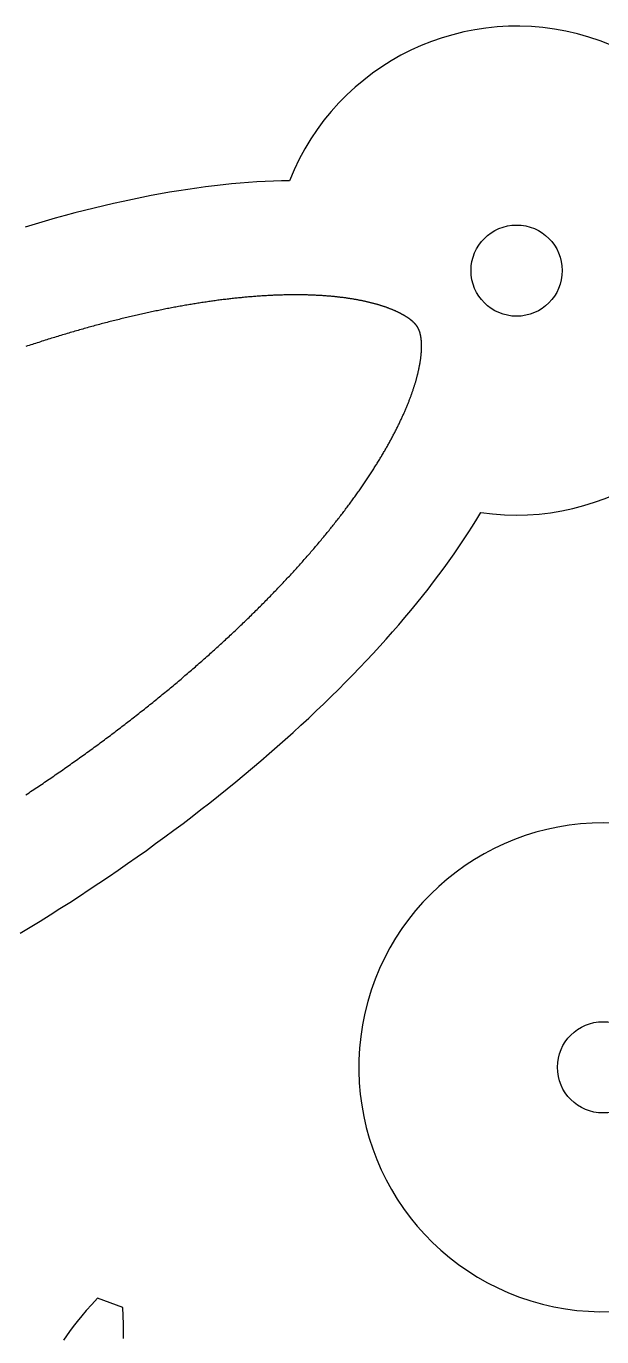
# Model space of a CAD drawing. Extents: x 0 to 210, y 0 to 154.
# Drawn here: x 69.6 to 104.9, y 73.4 to 153.9 of the extents above; entities that cross this region are included whole.
import ezdxf

# ---------------------------------------------------------------- set-up
doc = ezdxf.new("R2010")
doc.units = 0
doc.layers.get('0').update_dxf_attribs({"linetype": 'CONTINUOUS'})

msp = doc.modelspace()

# ---------------------------------------------------------------- linework, layer by layer
msp.add_lwpolyline([(75.527, 73.34), (75.531, 73.784), (75.536, 74.227), (75.517, 74.73), (75.499, 75.232), (74.716, 75.52), (73.932, 75.807), (73.593, 75.435), (73.255, 75.064), (72.971, 74.723), (72.687, 74.382), (72.455, 74.075), (72.223, 73.769), (72.039, 73.501), (71.854, 73.233)])
for points in [[(85.722, 144.391, 0), (85.233, 144.383, 0), (84.738, 144.368, 0), (84.237, 144.347, 0), (83.731, 144.319, 0), (83.218, 144.284, 0), (82.7, 144.244, 0), (82.177, 144.196, 0), (81.648, 144.143, 0), (81.114, 144.083, 0), (80.575, 144.016, 0), (80.03, 143.943, 0), (79.481, 143.863, 0), (78.927, 143.778, 0), (78.368, 143.685, 0), (77.805, 143.587, 0), (77.237, 143.482, 0), (76.665, 143.371, 0), (76.088, 143.253, 0), (75.508, 143.13, 0), (74.924, 143, 0), (74.335, 142.864, 0), (73.743, 142.721, 0), (73.148, 142.573, 0), (72.549, 142.418, 0), (71.947, 142.258, 0), (71.342, 142.091, 0), (70.733, 141.918, 0), (70.122, 141.74, 0), (69.508, 141.555, 0)], [(69.549, 106.711, 0), (69.645, 106.774, 0), (69.741, 106.837, 0), (69.836, 106.901, 0), (69.931, 106.964, 0), (70.027, 107.028, 0), (70.122, 107.091, 0), (70.217, 107.155, 0), (70.312, 107.219, 0), (70.406, 107.283, 0), (70.501, 107.347, 0), (70.596, 107.411, 0), (70.69, 107.475, 0), (70.785, 107.539, 0), (70.879, 107.603, 0), (70.973, 107.667, 0), (71.067, 107.732, 0), (71.161, 107.796, 0), (71.255, 107.861, 0), (71.348, 107.925, 0), (71.442, 107.99, 0), (71.535, 108.055, 0), (71.629, 108.119, 0), (71.722, 108.184, 0), (71.815, 108.249, 0), (71.908, 108.314, 0), (72.001, 108.379, 0), (72.094, 108.444, 0), (72.186, 108.509, 0), (72.279, 108.575, 0), (72.371, 108.64, 0), (72.464, 108.705, 0), (72.556, 108.771, 0), (72.648, 108.836, 0), (72.74, 108.902, 0), (72.832, 108.967, 0), (72.923, 109.033, 0), (73.015, 109.099, 0), (73.106, 109.164, 0), (73.197, 109.23, 0), (73.289, 109.296, 0), (73.38, 109.362, 0), (73.471, 109.428, 0), (73.561, 109.494, 0), (73.652, 109.56, 0), (73.742, 109.626, 0), (73.833, 109.693, 0), (73.923, 109.759, 0), (74.013, 109.825, 0), (74.103, 109.892, 0), (74.193, 109.958, 0), (74.282, 110.025, 0), (74.372, 110.091, 0), (74.461, 110.158, 0), (74.551, 110.224, 0), (74.64, 110.291, 0), (74.729, 110.358, 0), (74.818, 110.425, 0), (74.906, 110.492, 0), (74.995, 110.558, 0), (75.083, 110.625, 0), (75.172, 110.692, 0), (75.26, 110.759, 0), (75.348, 110.827, 0), (75.436, 110.894, 0), (75.523, 110.961, 0), (75.611, 111.028, 0), (75.698, 111.095, 0), (75.786, 111.163, 0), (75.873, 111.23, 0), (75.96, 111.297, 0), (76.047, 111.365, 0), (76.133, 111.432, 0), (76.22, 111.5, 0), (76.306, 111.567, 0), (76.392, 111.635, 0), (76.478, 111.703, 0), (76.564, 111.77, 0), (76.65, 111.838, 0), (76.736, 111.906, 0), (76.821, 111.974, 0), (76.906, 112.041, 0), (76.992, 112.109, 0), (77.077, 112.177, 0), (77.162, 112.245, 0), (77.246, 112.313, 0), (77.331, 112.381, 0), (77.415, 112.449, 0), (77.499, 112.517, 0), (77.583, 112.585, 0), (77.667, 112.653, 0), (77.751, 112.721, 0), (77.835, 112.79, 0), (77.918, 112.858, 0), (78.001, 112.926, 0), (78.084, 112.994, 0), (78.167, 113.062, 0), (78.25, 113.131, 0), (78.333, 113.199, 0), (78.415, 113.267, 0), (78.497, 113.336, 0), (78.579, 113.404, 0), (78.661, 113.473, 0), (78.743, 113.541, 0), (78.825, 113.61, 0), (78.906, 113.678, 0), (78.987, 113.747, 0), (79.068, 113.815, 0), (79.149, 113.884, 0), (79.23, 113.952, 0), (79.311, 114.021, 0), (79.391, 114.09, 0), (79.471, 114.158, 0), (79.551, 114.227, 0), (79.631, 114.296, 0), (79.711, 114.364, 0), (79.79, 114.433, 0), (79.87, 114.502, 0), (79.949, 114.57, 0), (80.028, 114.639, 0), (80.106, 114.708, 0), (80.185, 114.777, 0), (80.264, 114.845, 0), (80.342, 114.914, 0), (80.42, 114.983, 0), (80.498, 115.052, 0), (80.576, 115.121, 0), (80.653, 115.189, 0), (80.731, 115.258, 0), (80.808, 115.327, 0), (80.885, 115.396, 0), (80.961, 115.465, 0), (81.038, 115.534, 0), (81.115, 115.603, 0), (81.191, 115.671, 0), (81.267, 115.74, 0), (81.343, 115.809, 0), (81.418, 115.878, 0), (81.494, 115.947, 0), (81.569, 116.016, 0), (81.644, 116.085, 0), (81.719, 116.154, 0), (81.794, 116.223, 0), (81.868, 116.292, 0), (81.943, 116.36, 0), (82.017, 116.429, 0), (82.091, 116.498, 0), (82.165, 116.567, 0), (82.238, 116.636, 0), (82.311, 116.705, 0), (82.385, 116.774, 0), (82.458, 116.843, 0), (82.53, 116.912, 0), (82.603, 116.98, 0), (82.675, 117.049, 0), (82.748, 117.118, 0), (82.82, 117.187, 0), (82.891, 117.256, 0), (82.963, 117.325, 0), (83.034, 117.393, 0), (83.105, 117.462, 0), (83.176, 117.531, 0), (83.247, 117.6, 0), (83.318, 117.669, 0), (83.388, 117.737, 0), (83.458, 117.806, 0), (83.528, 117.875, 0), (83.598, 117.944, 0), (83.667, 118.012, 0), (83.737, 118.081, 0), (83.806, 118.15, 0), (83.875, 118.218, 0), (83.943, 118.287, 0), (84.012, 118.356, 0), (84.08, 118.424, 0), (84.148, 118.493, 0), (84.216, 118.561, 0), (84.284, 118.63, 0), (84.351, 118.698, 0), (84.418, 118.767, 0), (84.486, 118.835, 0), (84.552, 118.904, 0), (84.619, 118.972, 0), (84.685, 119.04, 0), (84.751, 119.109, 0), (84.817, 119.177, 0), (84.883, 119.245, 0), (84.949, 119.314, 0), (85.014, 119.382, 0), (85.079, 119.45, 0), (85.144, 119.518, 0), (85.209, 119.586, 0), (85.273, 119.655, 0), (85.337, 119.723, 0), (85.401, 119.791, 0), (85.465, 119.859, 0), (85.529, 119.927, 0), (85.592, 119.995, 0), (85.655, 120.062, 0), (85.718, 120.13, 0), (85.781, 120.198, 0), (85.843, 120.266, 0), (85.905, 120.334, 0), (85.967, 120.401, 0), (86.029, 120.469, 0), (86.091, 120.537, 0), (86.152, 120.604, 0), (86.213, 120.672, 0), (86.274, 120.739, 0), (86.335, 120.807, 0), (86.395, 120.874, 0), (86.456, 120.941, 0), (86.516, 121.009, 0), (86.575, 121.076, 0), (86.635, 121.143, 0), (86.694, 121.21, 0), (86.753, 121.277, 0), (86.812, 121.344, 0), (86.871, 121.411, 0), (86.929, 121.478, 0), (86.987, 121.545, 0), (87.045, 121.612, 0), (87.103, 121.679, 0), (87.16, 121.745, 0), (87.218, 121.812, 0), (87.275, 121.879, 0), (87.331, 121.945, 0), (87.388, 122.012, 0), (87.444, 122.078, 0), (87.5, 122.144, 0), (87.556, 122.211, 0), (87.612, 122.277, 0), (87.667, 122.343, 0), (87.722, 122.409, 0), (87.777, 122.475, 0), (87.832, 122.541, 0), (87.886, 122.607, 0), (87.941, 122.673, 0), (87.995, 122.739, 0), (88.048, 122.804, 0), (88.102, 122.87, 0), (88.155, 122.936, 0), (88.208, 123.001, 0), (88.261, 123.067, 0), (88.313, 123.132, 0), (88.365, 123.197, 0), (88.418, 123.262, 0), (88.469, 123.328, 0), (88.521, 123.393, 0), (88.572, 123.458, 0), (88.623, 123.523, 0), (88.674, 123.587, 0), (88.725, 123.652, 0), (88.775, 123.717, 0), (88.825, 123.781, 0), (88.875, 123.846, 0), (88.924, 123.91, 0), (88.974, 123.975, 0), (89.023, 124.039, 0), (89.072, 124.103, 0), (89.12, 124.167, 0), (89.169, 124.231, 0), (89.217, 124.295, 0), (89.264, 124.359, 0), (89.312, 124.423, 0), (89.359, 124.487, 0), (89.406, 124.55, 0), (89.453, 124.614, 0), (89.5, 124.677, 0), (89.546, 124.741, 0), (89.592, 124.804, 0), (89.638, 124.867, 0), (89.684, 124.93, 0), (89.729, 124.993, 0), (89.774, 125.056, 0), (89.819, 125.119, 0), (89.864, 125.181, 0), (89.908, 125.244, 0), (89.952, 125.306, 0), (89.996, 125.369, 0), (90.04, 125.431, 0), (90.083, 125.493, 0), (90.126, 125.555, 0), (90.169, 125.617, 0), (90.211, 125.679, 0), (90.254, 125.74, 0), (90.296, 125.802, 0), (90.338, 125.864, 0), (90.379, 125.925, 0), (90.42, 125.986, 0), (90.462, 126.047, 0), (90.502, 126.109, 0), (90.543, 126.169, 0), (90.583, 126.23, 0), (90.623, 126.291, 0), (90.663, 126.352, 0), (90.702, 126.412, 0), (90.742, 126.472, 0), (90.781, 126.533, 0), (90.819, 126.593, 0), (90.858, 126.653, 0), (90.896, 126.713, 0), (90.934, 126.772, 0), (90.972, 126.832, 0), (91.009, 126.891, 0), (91.047, 126.951, 0), (91.084, 127.01, 0), (91.12, 127.069, 0), (91.157, 127.128, 0), (91.193, 127.187, 0), (91.229, 127.246, 0), (91.264, 127.304, 0), (91.3, 127.363, 0), (91.335, 127.421, 0), (91.37, 127.479, 0), (91.405, 127.537, 0), (91.439, 127.595, 0), (91.473, 127.653, 0), (91.507, 127.711, 0), (91.54, 127.768, 0), (91.574, 127.825, 0), (91.607, 127.883, 0), (91.64, 127.94, 0), (91.672, 127.996, 0), (91.705, 128.053, 0), (91.737, 128.11, 0), (91.769, 128.166, 0), (91.8, 128.223, 0), (91.831, 128.279, 0), (91.862, 128.335, 0), (91.893, 128.391, 0), (91.924, 128.446, 0), (91.954, 128.502, 0), (91.984, 128.557, 0), (92.013, 128.613, 0), (92.043, 128.668, 0), (92.072, 128.723, 0), (92.101, 128.777, 0), (92.129, 128.832, 0), (92.158, 128.886, 0), (92.186, 128.941, 0), (92.214, 128.995, 0), (92.241, 129.049, 0), (92.269, 129.103, 0), (92.296, 129.156, 0), (92.323, 129.21, 0), (92.349, 129.263, 0), (92.376, 129.316, 0), (92.401, 129.369, 0), (92.427, 129.422, 0), (92.453, 129.474, 0), (92.478, 129.527, 0), (92.503, 129.579, 0), (92.528, 129.631, 0), (92.552, 129.683, 0), (92.577, 129.734, 0), (92.601, 129.786, 0), (92.624, 129.837, 0), (92.648, 129.888, 0), (92.671, 129.939, 0), (92.694, 129.99, 0), (92.717, 130.041, 0), (92.739, 130.091, 0), (92.761, 130.141, 0), (92.784, 130.191, 0), (92.805, 130.241, 0), (92.827, 130.291, 0), (92.848, 130.34, 0), (92.869, 130.389, 0), (92.89, 130.438, 0), (92.91, 130.487, 0), (92.93, 130.536, 0), (92.95, 130.584, 0), (92.97, 130.632, 0), (92.99, 130.68, 0), (93.009, 130.728, 0), (93.028, 130.776, 0), (93.046, 130.823, 0), (93.065, 130.87, 0), (93.083, 130.917, 0), (93.101, 130.964, 0), (93.119, 131.01, 0), (93.137, 131.057, 0), (93.154, 131.103, 0), (93.171, 131.149, 0), (93.188, 131.194, 0), (93.204, 131.24, 0), (93.221, 131.285, 0), (93.237, 131.33, 0), (93.252, 131.375, 0), (93.268, 131.419, 0), (93.284, 131.464, 0), (93.299, 131.508, 0), (93.314, 131.552, 0), (93.328, 131.595, 0), (93.343, 131.639, 0), (93.357, 131.682, 0), (93.371, 131.725, 0), (93.384, 131.768, 0), (93.398, 131.81, 0), (93.411, 131.852, 0), (93.424, 131.894, 0), (93.437, 131.936, 0), (93.449, 131.978, 0), (93.462, 132.019, 0), (93.474, 132.06, 0), (93.486, 132.101, 0), (93.497, 132.142, 0), (93.508, 132.182, 0), (93.52, 132.222, 0), (93.531, 132.262, 0), (93.541, 132.301, 0), (93.552, 132.341, 0), (93.562, 132.38, 0), (93.572, 132.419, 0), (93.582, 132.457, 0), (93.592, 132.495, 0), (93.601, 132.533, 0), (93.61, 132.571, 0), (93.619, 132.609, 0), (93.628, 132.646, 0), (93.637, 132.683, 0), (93.645, 132.72, 0), (93.653, 132.756, 0), (93.661, 132.793, 0), (93.669, 132.829, 0), (93.677, 132.864, 0), (93.684, 132.9, 0), (93.691, 132.935, 0), (93.698, 132.97, 0), (93.705, 133.005, 0), (93.711, 133.039, 0), (93.718, 133.073, 0), (93.724, 133.107, 0), (93.73, 133.141, 0), (93.736, 133.174, 0), (93.742, 133.207, 0), (93.747, 133.24, 0), (93.752, 133.272, 0), (93.757, 133.305, 0), (93.763, 133.337, 0), (93.767, 133.368, 0), (93.772, 133.4, 0), (93.776, 133.431, 0), (93.781, 133.462, 0), (93.785, 133.492, 0), (93.788, 133.523, 0), (93.792, 133.553, 0), (93.796, 133.583, 0), (93.799, 133.612, 0), (93.802, 133.641, 0), (93.805, 133.67, 0), (93.808, 133.699, 0), (93.811, 133.727, 0), (93.814, 133.755, 0), (93.816, 133.783, 0), (93.819, 133.81, 0), (93.821, 133.838, 0), (93.823, 133.864, 0), (93.825, 133.891, 0), (93.826, 133.917, 0), (93.828, 133.943, 0), (93.829, 133.969, 0), (93.831, 133.995, 0), (93.832, 134.02, 0), (93.833, 134.045, 0), (93.834, 134.069, 0), (93.835, 134.094, 0), (93.835, 134.118, 0), (93.836, 134.142, 0), (93.837, 134.165, 0), (93.837, 134.188, 0), (93.837, 134.211, 0), (93.837, 134.234, 0), (93.837, 134.257, 0), (93.837, 134.279, 0), (93.837, 134.301, 0), (93.837, 134.322, 0), (93.836, 134.344, 0), (93.835, 134.365, 0), (93.835, 134.385, 0), (93.834, 134.406, 0), (93.833, 134.426, 0), (93.832, 134.446, 0), (93.832, 134.466, 0), (93.83, 134.485, 0), (93.829, 134.505, 0), (93.828, 134.524, 0), (93.827, 134.542, 0), (93.825, 134.561, 0), (93.824, 134.579, 0), (93.822, 134.597, 0), (93.821, 134.615, 0), (93.819, 134.632, 0), (93.817, 134.649, 0), (93.815, 134.666, 0), (93.814, 134.683, 0), (93.811, 134.699, 0), (93.809, 134.715, 0), (93.808, 134.731, 0), (93.805, 134.747, 0), (93.803, 134.762, 0), (93.801, 134.777, 0), (93.799, 134.792, 0), (93.796, 134.807, 0), (93.794, 134.821, 0), (93.792, 134.835, 0), (93.789, 134.849, 0), (93.787, 134.863, 0), (93.784, 134.877, 0), (93.782, 134.89, 0), (93.779, 134.903, 0), (93.777, 134.916, 0), (93.774, 134.928, 0), (93.771, 134.941, 0), (93.769, 134.953, 0), (93.766, 134.965, 0), (93.763, 134.977, 0), (93.76, 134.989, 0), (93.758, 135, 0), (93.755, 135.011, 0), (93.752, 135.022, 0), (93.749, 135.033, 0), (93.746, 135.044, 0), (93.743, 135.054, 0), (93.74, 135.065, 0), (93.737, 135.075, 0), (93.734, 135.085, 0), (93.732, 135.095, 0), (93.729, 135.105, 0), (93.725, 135.114, 0), (93.722, 135.123, 0), (93.719, 135.133, 0), (93.716, 135.142, 0), (93.713, 135.151, 0), (93.71, 135.159, 0), (93.707, 135.168, 0), (93.704, 135.177, 0), (93.701, 135.185, 0), (93.698, 135.193, 0), (93.695, 135.201, 0), (93.692, 135.209, 0), (93.688, 135.217, 0), (93.685, 135.225, 0), (93.682, 135.233, 0), (93.679, 135.24, 0), (93.676, 135.248, 0), (93.673, 135.255, 0), (93.669, 135.263, 0), (93.666, 135.27, 0), (93.663, 135.277, 0), (93.66, 135.284, 0), (93.657, 135.291, 0), (93.653, 135.298, 0), (93.65, 135.305, 0), (93.647, 135.312, 0), (93.644, 135.318, 0), (93.64, 135.325, 0), (93.637, 135.332, 0), (93.633, 135.338, 0), (93.63, 135.345, 0), (93.627, 135.351, 0), (93.623, 135.357, 0), (93.62, 135.364, 0), (93.616, 135.37, 0), (93.612, 135.376, 0), (93.609, 135.383, 0), (93.605, 135.389, 0), (93.601, 135.395, 0), (93.598, 135.402, 0), (93.594, 135.408, 0), (93.59, 135.414, 0), (93.586, 135.42, 0), (93.582, 135.426, 0), (93.578, 135.433, 0), (93.574, 135.439, 0), (93.57, 135.445, 0), (93.566, 135.451, 0), (93.561, 135.458, 0), (93.557, 135.464, 0), (93.552, 135.47, 0), (93.548, 135.476, 0), (93.543, 135.483, 0), (93.539, 135.489, 0), (93.534, 135.496, 0), (93.529, 135.502, 0), (93.524, 135.508, 0), (93.519, 135.515, 0), (93.514, 135.522, 0), (93.509, 135.528, 0), (93.504, 135.535, 0), (93.498, 135.542, 0), (93.493, 135.548, 0), (93.487, 135.555, 0), (93.482, 135.562, 0), (93.476, 135.569, 0), (93.47, 135.576, 0), (93.464, 135.583, 0), (93.457, 135.59, 0), (93.451, 135.598, 0), (93.445, 135.605, 0), (93.438, 135.612, 0), (93.431, 135.619, 0), (93.424, 135.627, 0), (93.417, 135.634, 0), (93.41, 135.642, 0), (93.403, 135.65, 0), (93.395, 135.657, 0), (93.388, 135.665, 0), (93.38, 135.673, 0), (93.372, 135.681, 0), (93.364, 135.689, 0), (93.355, 135.697, 0), (93.347, 135.705, 0), (93.338, 135.713, 0), (93.329, 135.721, 0), (93.32, 135.73, 0), (93.311, 135.738, 0), (93.302, 135.747, 0), (93.292, 135.755, 0), (93.282, 135.764, 0), (93.272, 135.773, 0), (93.262, 135.781, 0), (93.251, 135.79, 0), (93.241, 135.799, 0), (93.23, 135.808, 0), (93.219, 135.818, 0), (93.207, 135.827, 0), (93.196, 135.836, 0), (93.184, 135.846, 0), (93.172, 135.855, 0), (93.16, 135.865, 0), (93.147, 135.874, 0), (93.135, 135.884, 0), (93.122, 135.894, 0), (93.109, 135.904, 0), (93.095, 135.914, 0), (93.081, 135.924, 0), (93.067, 135.934, 0), (93.053, 135.944, 0), (93.039, 135.954, 0), (93.024, 135.965, 0), (93.009, 135.975, 0), (92.994, 135.985, 0), (92.978, 135.996, 0), (92.963, 136.006, 0), (92.946, 136.017, 0), (92.93, 136.028, 0), (92.914, 136.038, 0), (92.897, 136.049, 0), (92.88, 136.06, 0), (92.862, 136.071, 0), (92.844, 136.082, 0), (92.826, 136.093, 0), (92.808, 136.104, 0), (92.79, 136.115, 0), (92.771, 136.126, 0), (92.752, 136.137, 0), (92.732, 136.148, 0), (92.713, 136.16, 0), (92.693, 136.171, 0), (92.672, 136.182, 0), (92.652, 136.194, 0), (92.631, 136.205, 0), (92.61, 136.216, 0), (92.588, 136.228, 0), (92.566, 136.239, 0), (92.544, 136.251, 0), (92.522, 136.263, 0), (92.499, 136.274, 0), (92.476, 136.286, 0), (92.452, 136.298, 0), (92.428, 136.309, 0), (92.404, 136.321, 0), (92.38, 136.333, 0), (92.356, 136.344, 0), (92.331, 136.356, 0), (92.305, 136.368, 0), (92.28, 136.38, 0), (92.254, 136.391, 0), (92.227, 136.403, 0), (92.201, 136.415, 0), (92.174, 136.427, 0), (92.147, 136.439, 0), (92.119, 136.45, 0), (92.091, 136.462, 0), (92.063, 136.474, 0), (92.035, 136.486, 0), (92.006, 136.497, 0), (91.977, 136.509, 0), (91.947, 136.521, 0), (91.917, 136.533, 0), (91.887, 136.544, 0), (91.857, 136.556, 0), (91.826, 136.568, 0), (91.795, 136.579, 0), (91.763, 136.591, 0), (91.732, 136.603, 0), (91.7, 136.614, 0), (91.667, 136.626, 0), (91.634, 136.637, 0), (91.601, 136.649, 0), (91.568, 136.66, 0), (91.534, 136.672, 0), (91.5, 136.683, 0), (91.466, 136.694, 0), (91.431, 136.706, 0), (91.396, 136.717, 0), (91.361, 136.728, 0), (91.325, 136.739, 0), (91.289, 136.751, 0), (91.252, 136.762, 0), (91.216, 136.773, 0), (91.179, 136.784, 0), (91.141, 136.795, 0), (91.103, 136.805, 0), (91.066, 136.816, 0), (91.027, 136.827, 0), (90.988, 136.838, 0), (90.949, 136.848, 0), (90.91, 136.859, 0), (90.87, 136.869, 0), (90.831, 136.88, 0), (90.79, 136.89, 0), (90.749, 136.9, 0), (90.709, 136.911, 0), (90.667, 136.921, 0), (90.626, 136.931, 0), (90.584, 136.941, 0), (90.542, 136.951, 0), (90.499, 136.961, 0), (90.456, 136.97, 0), (90.413, 136.98, 0), (90.369, 136.99, 0), (90.326, 136.999, 0), (90.281, 137.009, 0), (90.237, 137.018, 0), (90.192, 137.027, 0), (90.147, 137.036, 0), (90.102, 137.046, 0), (90.056, 137.055, 0), (90.01, 137.063, 0), (89.963, 137.072, 0), (89.917, 137.081, 0), (89.87, 137.09, 0), (89.823, 137.098, 0), (89.775, 137.106, 0), (89.727, 137.115, 0), (89.679, 137.123, 0), (89.63, 137.131, 0), (89.581, 137.139, 0), (89.532, 137.147, 0), (89.483, 137.155, 0), (89.433, 137.162, 0), (89.383, 137.17, 0), (89.332, 137.177, 0), (89.282, 137.185, 0), (89.231, 137.192, 0), (89.179, 137.199, 0), (89.128, 137.206, 0), (89.076, 137.213, 0), (89.023, 137.22, 0), (88.971, 137.226, 0), (88.918, 137.233, 0), (88.865, 137.239, 0), (88.812, 137.246, 0), (88.758, 137.252, 0), (88.704, 137.258, 0), (88.65, 137.264, 0), (88.595, 137.27, 0), (88.54, 137.275, 0), (88.485, 137.281, 0), (88.43, 137.286, 0), (88.374, 137.292, 0), (88.318, 137.297, 0), (88.261, 137.302, 0), (88.205, 137.307, 0), (88.148, 137.312, 0), (88.091, 137.316, 0), (88.033, 137.321, 0), (87.976, 137.325, 0), (87.918, 137.33, 0), (87.859, 137.334, 0), (87.801, 137.338, 0), (87.742, 137.342, 0), (87.683, 137.345, 0), (87.623, 137.349, 0), (87.564, 137.353, 0), (87.504, 137.356, 0), (87.443, 137.359, 0), (87.383, 137.362, 0), (87.322, 137.365, 0), (87.261, 137.368, 0), (87.2, 137.37, 0), (87.138, 137.373, 0), (87.076, 137.375, 0), (87.014, 137.378, 0), (86.951, 137.38, 0), (86.889, 137.382, 0), (86.826, 137.383, 0), (86.763, 137.385, 0), (86.699, 137.386, 0), (86.635, 137.388, 0), (86.571, 137.389, 0), (86.507, 137.39, 0), (86.443, 137.391, 0), (86.378, 137.392, 0), (86.313, 137.392, 0), (86.248, 137.393, 0), (86.182, 137.393, 0), (86.116, 137.393, 0), (86.05, 137.393, 0), (85.984, 137.393, 0), (85.917, 137.393, 0), (85.85, 137.392, 0), (85.783, 137.391, 0), (85.716, 137.391, 0), (85.648, 137.39, 0), (85.581, 137.388, 0), (85.512, 137.387, 0), (85.444, 137.386, 0), (85.376, 137.384, 0), (85.307, 137.382, 0), (85.238, 137.38, 0), (85.168, 137.378, 0), (85.099, 137.376, 0), (85.029, 137.374, 0), (84.959, 137.371, 0), (84.889, 137.368, 0), (84.818, 137.366, 0), (84.748, 137.363, 0), (84.677, 137.359, 0), (84.605, 137.356, 0), (84.534, 137.353, 0), (84.462, 137.349, 0), (84.39, 137.345, 0), (84.318, 137.341, 0), (84.246, 137.337, 0), (84.173, 137.333, 0), (84.1, 137.328, 0), (84.027, 137.323, 0), (83.954, 137.319, 0), (83.881, 137.314, 0), (83.807, 137.308, 0), (83.733, 137.303, 0), (83.659, 137.298, 0), (83.584, 137.292, 0), (83.51, 137.286, 0), (83.435, 137.28, 0), (83.36, 137.274, 0), (83.285, 137.268, 0), (83.209, 137.261, 0), (83.133, 137.255, 0), (83.058, 137.248, 0), (82.981, 137.241, 0), (82.905, 137.234, 0), (82.829, 137.227, 0), (82.752, 137.219, 0), (82.675, 137.212, 0), (82.598, 137.204, 0), (82.52, 137.196, 0), (82.443, 137.188, 0), (82.365, 137.179, 0), (82.287, 137.171, 0), (82.209, 137.162, 0), (82.13, 137.153, 0), (82.052, 137.144, 0), (81.973, 137.135, 0), (81.894, 137.126, 0), (81.814, 137.116, 0), (81.735, 137.107, 0), (81.655, 137.097, 0), (81.576, 137.087, 0), (81.496, 137.077, 0), (81.415, 137.066, 0), (81.335, 137.056, 0), (81.254, 137.045, 0), (81.173, 137.034, 0), (81.092, 137.023, 0), (81.011, 137.012, 0), (80.93, 137.001, 0), (80.848, 136.989, 0), (80.766, 136.977, 0), (80.685, 136.965, 0), (80.603, 136.953, 0), (80.52, 136.941, 0), (80.438, 136.929, 0), (80.355, 136.916, 0), (80.272, 136.903, 0), (80.189, 136.89, 0), (80.106, 136.877, 0), (80.022, 136.864, 0), (79.939, 136.85, 0), (79.855, 136.837, 0), (79.771, 136.823, 0), (79.687, 136.809, 0), (79.603, 136.795, 0), (79.518, 136.78, 0), (79.433, 136.766, 0), (79.349, 136.751, 0), (79.264, 136.736, 0), (79.178, 136.721, 0), (79.093, 136.706, 0), (79.008, 136.691, 0), (78.922, 136.675, 0), (78.836, 136.66, 0), (78.75, 136.644, 0), (78.664, 136.628, 0), (78.578, 136.611, 0), (78.491, 136.595, 0), (78.404, 136.578, 0), (78.318, 136.562, 0), (78.231, 136.545, 0), (78.143, 136.528, 0), (78.056, 136.51, 0), (77.969, 136.493, 0), (77.881, 136.475, 0), (77.793, 136.458, 0), (77.705, 136.44, 0), (77.617, 136.421, 0), (77.529, 136.403, 0), (77.44, 136.385, 0), (77.352, 136.366, 0), (77.263, 136.347, 0), (77.174, 136.328, 0), (77.085, 136.309, 0), (76.996, 136.29, 0), (76.907, 136.27, 0), (76.817, 136.25, 0), (76.728, 136.231, 0), (76.638, 136.211, 0), (76.548, 136.19, 0), (76.458, 136.17, 0), (76.368, 136.149, 0), (76.277, 136.129, 0), (76.187, 136.108, 0), (76.096, 136.087, 0), (76.005, 136.065, 0), (75.914, 136.044, 0), (75.823, 136.022, 0), (75.732, 136.001, 0), (75.641, 135.979, 0), (75.549, 135.957, 0), (75.458, 135.934, 0), (75.366, 135.912, 0), (75.274, 135.889, 0), (75.182, 135.866, 0), (75.09, 135.843, 0), (74.998, 135.82, 0), (74.905, 135.797, 0), (74.813, 135.773, 0), (74.72, 135.75, 0), (74.627, 135.726, 0), (74.534, 135.702, 0), (74.441, 135.678, 0), (74.348, 135.653, 0), (74.255, 135.629, 0), (74.162, 135.604, 0), (74.068, 135.579, 0), (73.974, 135.554, 0), (73.88, 135.529, 0), (73.787, 135.503, 0), (73.693, 135.478, 0), (73.598, 135.452, 0), (73.504, 135.426, 0), (73.41, 135.4, 0), (73.315, 135.374, 0), (73.221, 135.348, 0), (73.126, 135.321, 0), (73.031, 135.294, 0), (72.936, 135.267, 0), (72.841, 135.24, 0), (72.746, 135.213, 0), (72.651, 135.186, 0), (72.555, 135.158, 0), (72.46, 135.13, 0), (72.364, 135.102, 0), (72.269, 135.074, 0), (72.173, 135.046, 0), (72.077, 135.018, 0), (71.981, 134.989, 0), (71.885, 134.96, 0), (71.788, 134.931, 0), (71.692, 134.902, 0), (71.596, 134.873, 0), (71.499, 134.843, 0), (71.402, 134.814, 0), (71.306, 134.784, 0), (71.209, 134.754, 0), (71.112, 134.724, 0), (71.015, 134.694, 0), (70.918, 134.663, 0), (70.82, 134.633, 0), (70.723, 134.602, 0), (70.626, 134.571, 0), (70.528, 134.54, 0), (70.431, 134.509, 0), (70.333, 134.477, 0), (70.235, 134.446, 0), (70.137, 134.414, 0), (70.039, 134.382, 0), (69.941, 134.35, 0), (69.843, 134.318, 0), (69.745, 134.286, 0), (69.647, 134.253, 0), (69.548, 134.22, 0)], [(69.188, 98.208, 0), (69.804, 98.581, 0), (70.416, 98.957, 0), (71.026, 99.337, 0), (71.633, 99.72, 0), (72.237, 100.106, 0), (72.838, 100.495, 0), (73.435, 100.887, 0), (74.028, 101.283, 0), (74.619, 101.681, 0), (75.205, 102.081, 0), (75.787, 102.485, 0), (76.366, 102.891, 0), (76.94, 103.3, 0), (77.51, 103.711, 0), (78.076, 104.124, 0), (78.637, 104.54, 0), (79.194, 104.957, 0), (79.746, 105.377, 0), (80.292, 105.799, 0), (80.834, 106.223, 0), (81.371, 106.648, 0), (81.903, 107.075, 0), (82.429, 107.504, 0), (82.95, 107.934, 0), (83.465, 108.366, 0), (83.975, 108.799, 0), (84.479, 109.233, 0), (84.977, 109.668, 0), (85.469, 110.104, 0), (85.954, 110.542, 0), (86.434, 110.98, 0), (86.907, 111.418, 0), (87.374, 111.858, 0), (87.835, 112.298, 0), (88.288, 112.739, 0), (88.735, 113.179, 0), (89.176, 113.621, 0), (89.609, 114.062, 0), (90.035, 114.503, 0), (90.454, 114.945, 0), (90.866, 115.386, 0), (91.271, 115.827, 0), (91.668, 116.268, 0), (92.058, 116.708, 0), (92.441, 117.148, 0), (92.815, 117.588, 0), (93.182, 118.026, 0), (93.542, 118.464, 0), (93.893, 118.901, 0), (94.236, 119.337, 0), (94.572, 119.772, 0), (94.899, 120.206, 0), (95.218, 120.638, 0), (95.529, 121.069, 0), (95.832, 121.499, 0), (96.126, 121.927, 0), (96.412, 122.354, 0), (96.69, 122.779, 0), (96.959, 123.202, 0), (97.219, 123.623, 0), (97.47, 124.042, 0)]]:
    msp.add_polyline3d(points)
for centre in [(99.672, 138.879), (104.981, 89.983)]:
    msp.add_circle(centre, 2.8)
for centre, start, end in [((99.672, 138.879), 261.55824, 158.44176), ((104.981, 89.983), 81.55824, 338.44176)]:
    msp.add_arc(centre, 15, start, end)

doc.saveas('drawing.dxf')
